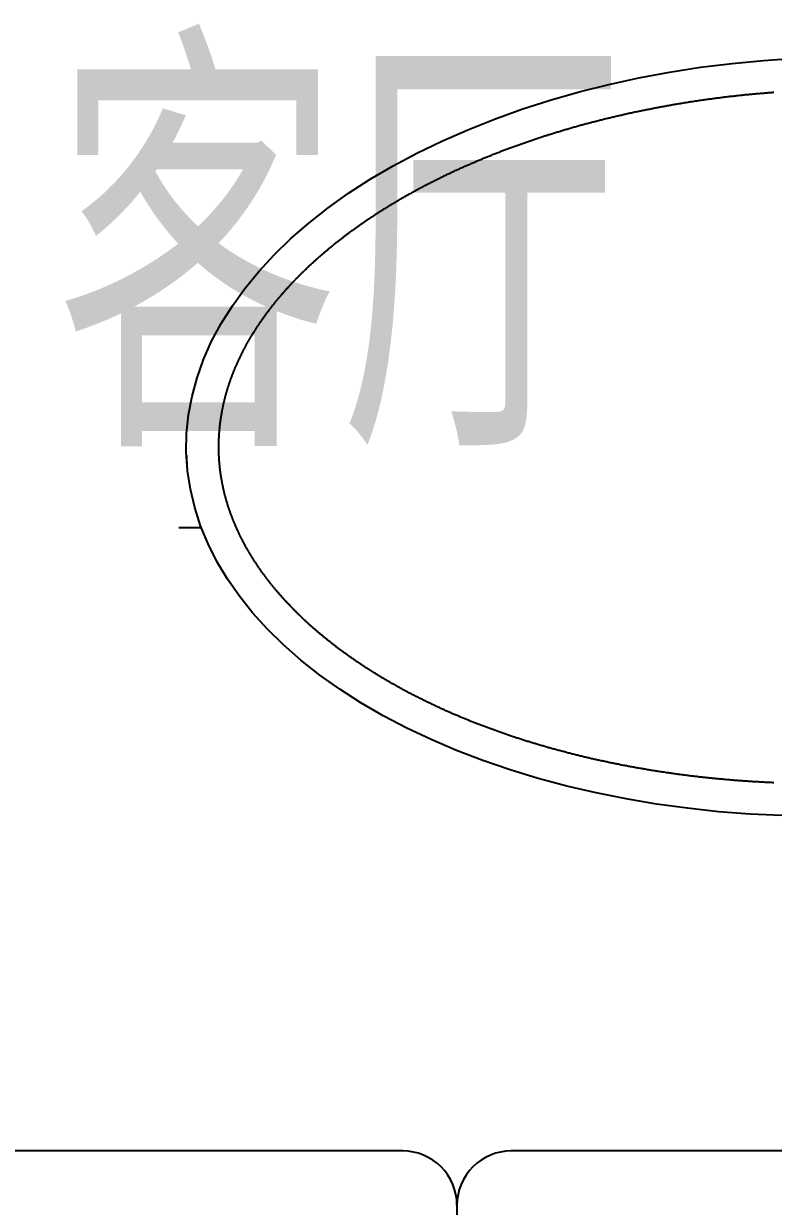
# Model space of a CAD drawing. Header units: millimetres. Extents: x -187744 to 2148, y -49419 to 6550.
# Drawn here: x -30386 to -29695, y -14138 to -13047 of the extents above; entities that cross this region are included whole.
import ezdxf
from ezdxf.enums import TextEntityAlignment as Align

# ---------------------------------------------------------------- set-up
doc = ezdxf.new("R2010")
doc.units = ezdxf.units.MM
doc.header["$LTSCALE"] = 1000
doc.header["$MEASUREMENT"] = 0
doc.set_wipeout_variables(frame=1)
doc.linetypes.add('B1户型$0$DASH', pattern=[0.35, 0.25, -0.1])
doc.linetypes.add('M-CENTER', pattern=[1.8, 1.2, -0.2, 0.2, -0.2])
for name, color, linetype in [('A-AXIS', 150, 'Continuous'), ('AXIS_TEXT', 50, 'Continuous'), ('B1户型$0$FF-FURN', 51, 'Continuous'), ('B1户型$0$FURNITURE', 9, 'B1户型$0$DASH'), ('DOTE', 138, 'M-CENTER'), ('PUB_TEXT', 7, 'Continuous')]:
    doc.layers.add(name, color=color, linetype=linetype)
doc.styles.add('_SIMPLEX', font='SIMPLEX', dxfattribs={"width": 0.8, "bigfont": 'hztxt'})
doc.styles.add('COMPLEX', font='COMPLEX')

# ---------------------------------------------------------------- blocks, each defined once
blk = doc.blocks.new('QBLOCK2019073115112111')
at = {"layer": 'DOTE'}
blk.add_line((-6542.9, -2424.9), (6625.8, -2424.9), dxfattribs=at)
at = {"layer": 'AXIS_TEXT', "style": 'COMPLEX', "width": 1.041667}
for p, p2 in [((-5892.1, 5527.8), (-5692.1, 5527.8)), ((-5892.1, 5527.8), (-5692.1, 5527.8)), ((-5192.1, 5527.8), (-4992.1, 5527.8)), ((-5192.1, 5527.8), (-4992.1, 5527.8)), ((-3492.1, 5527.8), (-3292.1, 5527.8)), ((-3492.1, 5527.8), (-3292.1, 5527.8)), ((-2592.1, 5527.8), (-2392.1, 5527.8)), ((-2592.1, 5527.8), (-2392.1, 5527.8)), ((-192.1, 5527.8), (7.9, 5527.8)), ((-192.1, 5527.8), (7.9, 5527.8)), ((2707.9, 5527.8), (2907.9, 5527.8)), ((2707.9, 5527.8), (2907.9, 5527.8)), ((4507.9, 5527.8), (4707.9, 5527.8)), ((4507.9, 5527.8), (4707.9, 5527.8)), ((5507.9, 5527.8), (5707.9, 5527.8)), ((5507.9, 5527.8), (5707.9, 5527.8)), ((-7660.5, 3713.1), (-7460.5, 3713.1)), ((-7660.5, 3713.1), (-7460.5, 3713.1)), ((7521.1, 3713.1), (7521.6, 3713.1)), ((7521.1, 3713.1), (7521.6, 3713.1)), ((-7660.5, 2463.1), (-7460.5, 2463.1)), ((-7660.5, 2463.1), (-7460.5, 2463.1)), ((7521.1, 2463.1), (7521.6, 2463.1)), ((7521.1, 2463.1), (7521.6, 2463.1)), ((-7660.5, 1413.1), (-7460.5, 1413.1)), ((-7660.5, 1413.1), (-7460.5, 1413.1)), ((7521.1, 1413.1), (7521.6, 1413.1)), ((7521.1, 1413.1), (7521.6, 1413.1)), ((-7660.5, 263.1), (-7460.5, 263.1)), ((-7660.5, 263.1), (-7460.5, 263.1)), ((7521.1, 263.1), (7521.6, 263.1)), ((7521.1, 263.1), (7521.6, 263.1)), ((-7660.5, -736.9), (-7460.5, -736.9)), ((-7660.5, -736.9), (-7460.5, -736.9)), ((7521.1, -736.9), (7521.6, -736.9)), ((7521.1, -736.9), (7521.6, -736.9)), ((-7660.5, -1436.9), (-7460.5, -1436.9)), ((-7660.5, -1436.9), (-7460.5, -1436.9)), ((7521.1, -1436.9), (7521.6, -1436.9)), ((7521.1, -1436.9), (7521.6, -1436.9)), ((-7660.5, -2536.9), (-7460.5, -2536.9)), ((-7660.5, -2536.9), (-7460.5, -2536.9)), ((7521.1, -2536.9), (7521.6, -2536.9)), ((7521.1, -2536.9), (7521.6, -2536.9)), ((-7660.5, -4136.9), (-7460.5, -4136.9)), ((-7660.5, -4136.9), (-7460.5, -4136.9)), ((7521.1, -4136.9), (7521.6, -4136.9)), ((7521.1, -4136.9), (7521.6, -4136.9)), ((-5892.1, -5349.9), (-5891.6, -5349.9)), ((-5892.1, -5349.9), (-5891.6, -5349.9)), ((-5192.1, -5349.9), (-5191.6, -5349.9)), ((-5192.1, -5349.9), (-5191.6, -5349.9)), ((-3492.1, -5351.1), (-3491.6, -5351.1)), ((-3492.1, -5351.1), (-3491.6, -5351.1)), ((-2592.1, -5349.9), (-2591.6, -5349.9)), ((-2592.1, -5349.9), (-2591.6, -5349.9)), ((-192.1, -5349.9), (-191.6, -5349.9)), ((-192.1, -5349.9), (-191.6, -5349.9)), ((2707.9, -5349.9), (2708.4, -5349.9)), ((2707.9, -5349.9), (2708.4, -5349.9)), ((4507.9, -5349.9), (4508.4, -5349.9)), ((4507.9, -5349.9), (4508.4, -5349.9)), ((5507.9, -5349.9), (5508.4, -5349.9)), ((5507.9, -5349.9), (5508.4, -5349.9))]:
    blk.add_attdef('A', text='', height=224, dxfattribs=at).set_placement(p, p2, align=Align.FIT)
blk = doc.blocks.new('B1户型$0$fdgfdsgf')
blk.add_wipeout([(90771.3, 14802.8), (90736.9, 14802.7), (90668.6, 14799.2), (90610.8, 14792.5), (90554.5, 14782.5), (90500.1, 14769.4), (90473.8, 14761.7), (90399.2, 14734.1), (90376, 14723.5), (90332.3, 14700.5), (90312, 14688), (90283.8, 14668.2), (90257.7, 14647.4), (90234.7, 14625.5), (90220.8, 14610.3), (90191.7, 14570.9), (90178.5, 14546.3), (90168.1, 14521.3), (90161.3, 14495.8), (90157, 14461.6), (90161.3, 14410.2), (90168.1, 14384.7), (90178.5, 14359.7), (90187.1, 14343.3), (90202.3, 14319.1), (90214.2, 14303.3), (90220.8, 14295.7), (90234.7, 14280.6), (90249.9, 14265.8), (90283.8, 14237.8), (90332.3, 14205.5), (90364.9, 14188), (90387.6, 14177.2), (90423.3, 14162), (90473.8, 14144.3), (90513.6, 14133.1), (90568.4, 14120.8), (90625.1, 14111.6), (90683.2, 14105.8), (90712.5, 14104), (90756.6, 14103), (90786, 14103.4), (90830, 14105.8), (90873.6, 14109.7), (90916.6, 14115.8), (90958.7, 14123.5), (90999.7, 14133.1), (91052.2, 14148.5), (91089.9, 14162), (91125.6, 14177.2), (91154.9, 14191.4), (91180.9, 14205.5), (91210.8, 14224.5), (91238.5, 14244.5), (91255.5, 14258.5), (91278.5, 14280.6), (91299, 14303.3), (91310.9, 14319.1), (91330.8, 14351.4), (91347.6, 14393.2), (91355.9, 14435.8), (91355.9, 14470.2), (91345.1, 14521.3), (91326.1, 14562.8), (91310.9, 14586.9), (91285.7, 14618), (91238.5, 14661.5), (91210.8, 14681.5), (91180.2, 14700.9), (91125.6, 14728.8), (91065.1, 14753.2), (91013.1, 14769.4), (90916.6, 14790.2), (90859.1, 14797.8), (90805.2, 14801.8), (90756.6, 14803)]).dxf.layer = 'B1户型$0$FF-FURN'
at = {"layer": 'B1户型$0$FF-FURN'}
for points in [[(90697.8, 14801.3, 0), (90668.6, 14799.2, 0), (90639.5, 14796.3, 0), (90610.8, 14792.5, 0), (90582.4, 14787.9, 0), (90554.5, 14782.5, 0), (90527, 14776.3, 0), (90500.1, 14769.4, 0), (90473.8, 14761.7, 0), (90448.1, 14753.2, 0), (90423.3, 14744, 0), (90399.2, 14734.1, 0), (90376, 14723.5, 0), (90353.7, 14712.3, 0), (90332.3, 14700.5, 0), (90312, 14688, 0), (90292.8, 14675, 0), (90274.7, 14661.5, 0), (90257.7, 14647.4, 0), (90242, 14632.9, 0), (90227.4, 14618, 0), (90214.2, 14602.6, 0), (90202.3, 14586.9, 0), (90191.7, 14570.9, 0), (90182.4, 14554.6, 0), (90174.6, 14538, 0), (90168.1, 14521.3, 0), (90163.1, 14504.3, 0), (90159.5, 14487.3, 0), (90157.3, 14470.2, 0), (90156.6, 14453, 0), (90157.3, 14435.8, 0), (90159.5, 14418.7, 0), (90163.1, 14401.6, 0), (90168.1, 14384.7, 0), (90174.6, 14367.9, 0), (90182.4, 14351.4, 0), (90191.7, 14335.1, 0), (90202.3, 14319.1, 0), (90214.2, 14303.3, 0), (90227.4, 14288, 0), (90242, 14273.1, 0), (90257.7, 14258.5, 0), (90274.7, 14244.5, 0), (90292.8, 14231, 0), (90312, 14217.9, 0), (90332.3, 14205.5, 0), (90353.7, 14193.7, 0), (90376, 14182.4, 0), (90399.2, 14171.9, 0), (90423.3, 14162, 0), (90448.1, 14152.8, 0), (90473.8, 14144.3, 0), (90500.1, 14136.6, 0), (90527, 14129.6, 0), (90554.5, 14123.5, 0), (90582.4, 14118.1, 0), (90610.8, 14113.5, 0), (90639.5, 14109.7, 0), (90668.6, 14106.8, 0), (90697.8, 14104.7, 0), (90727.2, 14103.4, 0)], [(90691.1, 14770.8, 0), (90690.1, 14770.8, 0), (90689.1, 14770.7, 0), (90688.1, 14770.6, 0), (90687.1, 14770.6, 0), (90686, 14770.5, 0), (90685, 14770.4, 0), (90684, 14770.3, 0), (90683, 14770.3, 0), (90682, 14770.2, 0), (90681, 14770.1, 0), (90680, 14770, 0), (90679, 14770, 0), (90677.9, 14769.9, 0), (90676.9, 14769.8, 0), (90675.9, 14769.7, 0), (90674.9, 14769.6, 0), (90673.9, 14769.5, 0), (90672.9, 14769.5, 0), (90671.9, 14769.4, 0), (90670.9, 14769.3, 0), (90669.9, 14769.2, 0), (90668.8, 14769.1, 0), (90667.8, 14769, 0), (90666.8, 14768.9, 0), (90665.8, 14768.8, 0), (90664.8, 14768.7, 0), (90663.8, 14768.7, 0), (90662.8, 14768.6, 0), (90661.8, 14768.5, 0), (90660.8, 14768.4, 0), (90659.8, 14768.3, 0), (90658.8, 14768.2, 0), (90657.8, 14768.1, 0), (90656.8, 14768, 0), (90655.8, 14767.9, 0), (90654.7, 14767.8, 0), (90653.7, 14767.7, 0), (90652.7, 14767.5, 0), (90651.7, 14767.4, 0), (90650.7, 14767.3, 0), (90649.7, 14767.2, 0), (90648.7, 14767.1, 0), (90647.7, 14767, 0), (90646.7, 14766.9, 0), (90645.7, 14766.8, 0), (90644.7, 14766.7, 0), (90643.7, 14766.5, 0), (90642.7, 14766.4, 0), (90641.7, 14766.3, 0), (90640.7, 14766.2, 0), (90639.7, 14766.1, 0), (90638.7, 14766, 0), (90637.7, 14765.8, 0), (90636.7, 14765.7, 0), (90635.7, 14765.6, 0), (90634.7, 14765.5, 0), (90633.7, 14765.3, 0), (90632.7, 14765.2, 0), (90631.7, 14765.1, 0), (90630.7, 14765, 0), (90629.7, 14764.8, 0), (90628.7, 14764.7, 0), (90627.8, 14764.6, 0), (90626.8, 14764.4, 0), (90625.8, 14764.3, 0), (90624.8, 14764.2, 0), (90623.8, 14764, 0), (90622.8, 14763.9, 0), (90621.8, 14763.8, 0), (90620.8, 14763.6, 0), (90619.8, 14763.5, 0), (90618.8, 14763.3, 0), (90617.8, 14763.2, 0), (90616.8, 14763.1, 0), (90615.8, 14762.9, 0), (90614.9, 14762.8, 0), (90613.9, 14762.6, 0), (90612.9, 14762.5, 0), (90611.9, 14762.3, 0), (90610.9, 14762.2, 0), (90609.9, 14762, 0), (90608.9, 14761.9, 0), (90607.9, 14761.7, 0), (90607, 14761.6, 0), (90606, 14761.4, 0), (90605, 14761.3, 0), (90604, 14761.1, 0), (90603, 14761, 0), (90602, 14760.8, 0), (90601.1, 14760.7, 0), (90600.1, 14760.5, 0), (90599.1, 14760.3, 0), (90598.1, 14760.2, 0), (90597.1, 14760, 0), (90596.2, 14759.8, 0), (90595.2, 14759.7, 0), (90594.2, 14759.5, 0), (90593.2, 14759.3, 0), (90592.2, 14759.2, 0), (90591.3, 14759, 0), (90590.3, 14758.8, 0), (90589.3, 14758.7, 0), (90588.3, 14758.5, 0), (90587.4, 14758.3, 0), (90586.4, 14758.2, 0), (90585.4, 14758, 0), (90584.4, 14757.8, 0), (90583.5, 14757.6, 0), (90582.5, 14757.5, 0), (90581.5, 14757.3, 0), (90580.6, 14757.1, 0), (90579.6, 14756.9, 0), (90578.6, 14756.7, 0), (90577.6, 14756.6, 0), (90576.7, 14756.4, 0), (90575.7, 14756.2, 0), (90574.7, 14756, 0), (90573.8, 14755.8, 0), (90572.8, 14755.6, 0), (90571.8, 14755.4, 0), (90570.9, 14755.2, 0), (90569.9, 14755.1, 0), (90568.9, 14754.9, 0), (90568, 14754.7, 0), (90567, 14754.5, 0), (90566.1, 14754.3, 0), (90565.1, 14754.1, 0), (90564.1, 14753.9, 0), (90563.2, 14753.7, 0), (90562.2, 14753.5, 0), (90561.3, 14753.3, 0), (90560.3, 14753.1, 0), (90559.3, 14752.9, 0), (90558.4, 14752.7, 0), (90557.4, 14752.5, 0), (90556.5, 14752.3, 0), (90555.5, 14752.1, 0), (90554.6, 14751.9, 0), (90553.6, 14751.7, 0), (90552.7, 14751.5, 0), (90551.7, 14751.3, 0), (90550.8, 14751.1, 0), (90549.8, 14750.8, 0), (90548.8, 14750.6, 0), (90547.9, 14750.4, 0), (90547, 14750.2, 0), (90546, 14750, 0), (90545.1, 14749.8, 0), (90544.1, 14749.6, 0), (90543.2, 14749.3, 0), (90542.2, 14749.1, 0), (90541.3, 14748.9, 0), (90540.3, 14748.7, 0), (90539.4, 14748.5, 0), (90538.4, 14748.2, 0), (90537.5, 14748, 0), (90536.6, 14747.8, 0), (90535.6, 14747.6, 0), (90534.7, 14747.3, 0), (90533.7, 14747.1, 0), (90532.8, 14746.9, 0), (90531.9, 14746.7, 0), (90530.9, 14746.4, 0), (90530, 14746.2, 0), (90529.1, 14746, 0), (90528.1, 14745.7, 0), (90527.2, 14745.5, 0), (90526.3, 14745.3, 0), (90525.3, 14745, 0), (90524.4, 14744.8, 0), (90523.5, 14744.6, 0), (90522.5, 14744.3, 0), (90521.6, 14744.1, 0), (90520.7, 14743.8, 0), (90519.7, 14743.6, 0), (90518.8, 14743.4, 0), (90517.9, 14743.1, 0), (90517, 14742.9, 0), (90516, 14742.6, 0), (90515.1, 14742.4, 0), (90514.2, 14742.1, 0), (90513.3, 14741.9, 0), (90512.3, 14741.6, 0), (90511.4, 14741.4, 0), (90510.5, 14741.1, 0), (90509.6, 14740.9, 0), (90508.7, 14740.6, 0), (90507.7, 14740.4, 0), (90506.8, 14740.1, 0), (90505.9, 14739.9, 0), (90505, 14739.6, 0), (90504.1, 14739.4, 0), (90503.2, 14739.1, 0), (90502.3, 14738.9, 0), (90501.3, 14738.6, 0), (90500.4, 14738.3, 0), (90499.5, 14738.1, 0), (90498.6, 14737.8, 0), (90497.7, 14737.5, 0), (90496.8, 14737.3, 0), (90495.9, 14737, 0), (90495, 14736.7, 0), (90494.1, 14736.5, 0), (90493.2, 14736.2, 0), (90492.3, 14735.9, 0), (90491.4, 14735.7, 0), (90490.5, 14735.4, 0), (90489.6, 14735.1, 0), (90488.7, 14734.9, 0), (90487.8, 14734.6, 0), (90486.9, 14734.3, 0), (90486, 14734, 0), (90485.1, 14733.8, 0), (90484.2, 14733.5, 0), (90483.3, 14733.2, 0), (90482.4, 14732.9, 0), (90481.5, 14732.7, 0), (90480.6, 14732.4, 0), (90479.7, 14732.1, 0), (90478.8, 14731.8, 0), (90477.9, 14731.5, 0), (90477, 14731.2, 0), (90476.2, 14731, 0), (90475.3, 14730.7, 0), (90474.4, 14730.4, 0), (90473.5, 14730.1, 0), (90472.6, 14729.8, 0), (90471.7, 14729.5, 0), (90470.9, 14729.2, 0), (90470, 14728.9, 0), (90469.1, 14728.6, 0), (90468.2, 14728.4, 0), (90467.3, 14728.1, 0), (90466.5, 14727.8, 0), (90465.6, 14727.5, 0), (90464.7, 14727.2, 0), (90463.8, 14726.9, 0), (90463, 14726.6, 0), (90462.1, 14726.3, 0), (90461.2, 14726, 0), (90460.3, 14725.7, 0), (90459.5, 14725.4, 0), (90458.6, 14725.1, 0), (90457.7, 14724.8, 0), (90456.9, 14724.5, 0), (90456, 14724.2, 0), (90455.1, 14723.9, 0), (90454.3, 14723.6, 0), (90453.4, 14723.2, 0), (90452.6, 14722.9, 0), (90451.7, 14722.6, 0), (90450.8, 14722.3, 0), (90450, 14722, 0), (90449.1, 14721.7, 0), (90448.3, 14721.4, 0), (90447.4, 14721.1, 0), (90446.6, 14720.8, 0), (90445.7, 14720.4, 0), (90444.8, 14720.1, 0), (90444, 14719.8, 0), (90443.1, 14719.5, 0), (90442.3, 14719.2, 0), (90441.4, 14718.9, 0), (90440.6, 14718.5, 0), (90439.8, 14718.2, 0), (90438.9, 14717.9, 0), (90438.1, 14717.6, 0), (90437.2, 14717.2, 0), (90436.4, 14716.9, 0), (90435.5, 14716.6, 0), (90434.7, 14716.3, 0), (90433.9, 14715.9, 0), (90433, 14715.6, 0), (90432.2, 14715.3, 0), (90431.3, 14715, 0), (90430.5, 14714.6, 0), (90429.7, 14714.3, 0), (90428.8, 14714, 0), (90428, 14713.6, 0), (90427.2, 14713.3, 0), (90426.4, 14713, 0), (90425.5, 14712.6, 0), (90424.7, 14712.3, 0), (90423.9, 14712, 0), (90423, 14711.6, 0), (90422.2, 14711.3, 0), (90421.4, 14710.9, 0), (90420.6, 14710.6, 0), (90419.8, 14710.3, 0), (90418.9, 14709.9, 0), (90418.1, 14709.6, 0), (90417.3, 14709.2, 0), (90416.5, 14708.9, 0), (90415.7, 14708.5, 0), (90414.9, 14708.2, 0), (90414, 14707.9, 0), (90413.2, 14707.5, 0), (90412.4, 14707.2, 0), (90411.6, 14706.8, 0), (90410.8, 14706.5, 0), (90410, 14706.1, 0), (90409.2, 14705.8, 0), (90408.4, 14705.4, 0), (90407.6, 14705.1, 0), (90406.8, 14704.7, 0), (90406, 14704.3, 0), (90405.2, 14704, 0), (90404.4, 14703.6, 0), (90403.6, 14703.3, 0), (90402.8, 14702.9, 0), (90402, 14702.6, 0), (90401.2, 14702.2, 0), (90400.4, 14701.8, 0), (90399.6, 14701.5, 0), (90398.8, 14701.1, 0), (90398, 14700.8, 0), (90397.2, 14700.4, 0), (90396.4, 14700, 0), (90395.7, 14699.7, 0), (90394.9, 14699.3, 0), (90394.1, 14698.9, 0), (90393.3, 14698.6, 0), (90392.5, 14698.2, 0), (90391.7, 14697.8, 0), (90391, 14697.5, 0), (90390.2, 14697.1, 0), (90389.4, 14696.7, 0), (90388.6, 14696.4, 0), (90387.9, 14696, 0), (90387.1, 14695.6, 0), (90386.3, 14695.2, 0), (90385.5, 14694.9, 0), (90384.8, 14694.5, 0), (90384, 14694.1, 0), (90383.2, 14693.7, 0), (90382.5, 14693.4, 0), (90381.7, 14693, 0), (90380.9, 14692.6, 0), (90380.2, 14692.2, 0), (90379.4, 14691.8, 0), (90378.7, 14691.5, 0), (90377.9, 14691.1, 0), (90377.1, 14690.7, 0), (90376.4, 14690.3, 0), (90375.6, 14689.9, 0), (90374.9, 14689.5, 0), (90374.1, 14689.2, 0), (90373.4, 14688.8, 0), (90372.6, 14688.4, 0), (90371.9, 14688, 0), (90371.1, 14687.6, 0), (90370.4, 14687.2, 0), (90369.6, 14686.8, 0), (90368.9, 14686.4, 0), (90368.2, 14686.1, 0), (90367.4, 14685.7, 0), (90366.7, 14685.3, 0), (90365.9, 14684.9, 0), (90365.2, 14684.5, 0), (90364.5, 14684.1, 0), (90363.7, 14683.7, 0), (90363, 14683.3, 0), (90362.3, 14682.9, 0), (90361.5, 14682.5, 0), (90360.8, 14682.1, 0), (90360.1, 14681.7, 0), (90359.3, 14681.3, 0), (90358.6, 14680.9, 0), (90357.9, 14680.5, 0), (90357.2, 14680.1, 0), (90356.4, 14679.7, 0), (90355.7, 14679.3, 0), (90355, 14678.9, 0), (90354.3, 14678.5, 0), (90353.6, 14678.1, 0), (90352.9, 14677.7, 0), (90352.1, 14677.3, 0), (90351.4, 14676.9, 0), (90350.7, 14676.5, 0), (90350, 14676.1, 0), (90349.3, 14675.6, 0), (90348.6, 14675.2, 0), (90347.9, 14674.8, 0), (90347.2, 14674.4, 0), (90346.5, 14674, 0), (90345.8, 14673.6, 0), (90345.1, 14673.2, 0), (90344.4, 14672.8, 0), (90343.7, 14672.3, 0), (90343, 14671.9, 0), (90342.3, 14671.5, 0), (90341.6, 14671.1, 0), (90340.9, 14670.7, 0), (90340.2, 14670.3, 0), (90339.5, 14669.8, 0), (90338.8, 14669.4, 0), (90338.1, 14669, 0), (90337.5, 14668.6, 0), (90336.8, 14668.2, 0), (90336.1, 14667.7, 0), (90335.4, 14667.3, 0), (90334.7, 14666.9, 0), (90334.1, 14666.5, 0), (90333.4, 14666.1, 0), (90332.7, 14665.6, 0), (90332, 14665.2, 0), (90331.4, 14664.8, 0), (90330.7, 14664.4, 0), (90330, 14663.9, 0), (90329.3, 14663.5, 0), (90328.7, 14663.1, 0), (90328, 14662.6, 0), (90327.3, 14662.2, 0), (90326.7, 14661.8, 0), (90326, 14661.4, 0), (90325.4, 14660.9, 0), (90324.7, 14660.5, 0), (90324, 14660.1, 0), (90323.4, 14659.6, 0), (90322.7, 14659.2, 0), (90322.1, 14658.8, 0), (90321.4, 14658.3, 0), (90320.8, 14657.9, 0), (90320.1, 14657.5, 0), (90319.5, 14657, 0), (90318.8, 14656.6, 0), (90318.2, 14656.1, 0), (90317.5, 14655.7, 0), (90316.9, 14655.3, 0), (90316.3, 14654.8, 0), (90315.6, 14654.4, 0), (90315, 14653.9, 0), (90314.3, 14653.5, 0), (90313.7, 14653.1, 0), (90313.1, 14652.6, 0), (90312.4, 14652.2, 0), (90311.8, 14651.7, 0), (90311.2, 14651.3, 0), (90310.6, 14650.8, 0), (90309.9, 14650.4, 0), (90309.3, 14650, 0), (90308.7, 14649.5, 0), (90308.1, 14649.1, 0), (90307.4, 14648.6, 0), (90306.8, 14648.2, 0), (90306.2, 14647.7, 0), (90305.6, 14647.3, 0), (90305, 14646.8, 0), (90304.4, 14646.4, 0), (90303.7, 14645.9, 0), (90303.1, 14645.5, 0), (90302.5, 14645, 0), (90301.9, 14644.6, 0), (90301.3, 14644.1, 0), (90300.7, 14643.7, 0), (90300.1, 14643.2, 0), (90299.5, 14642.8, 0), (90298.9, 14642.3, 0), (90298.3, 14641.8, 0), (90297.7, 14641.4, 0), (90297.1, 14640.9, 0), (90296.5, 14640.5, 0), (90295.9, 14640, 0), (90295.3, 14639.6, 0), (90294.7, 14639.1, 0), (90294.2, 14638.6, 0), (90293.6, 14638.2, 0), (90293, 14637.7, 0), (90292.4, 14637.3, 0), (90291.8, 14636.8, 0), (90291.2, 14636.3, 0), (90290.7, 14635.9, 0), (90290.1, 14635.4, 0), (90289.5, 14635, 0), (90288.9, 14634.5, 0), (90288.4, 14634, 0), (90287.8, 14633.6, 0), (90287.2, 14633.1, 0), (90286.6, 14632.6, 0), (90286.1, 14632.2, 0), (90285.5, 14631.7, 0), (90285, 14631.2, 0), (90284.4, 14630.8, 0), (90283.8, 14630.3, 0), (90283.3, 14629.8, 0), (90282.7, 14629.4, 0), (90282.2, 14628.9, 0), (90281.6, 14628.4, 0), (90281.1, 14628, 0), (90280.5, 14627.5, 0), (90279.9, 14627, 0), (90279.4, 14626.5, 0), (90278.9, 14626.1, 0), (90278.3, 14625.6, 0), (90277.8, 14625.1, 0), (90277.2, 14624.6, 0), (90276.7, 14624.2, 0), (90276.1, 14623.7, 0), (90275.6, 14623.2, 0), (90275.1, 14622.8, 0), (90274.5, 14622.3, 0), (90274, 14621.8, 0), (90273.5, 14621.3, 0), (90272.9, 14620.8, 0), (90272.4, 14620.4, 0), (90271.9, 14619.9, 0), (90271.4, 14619.4, 0), (90270.8, 14618.9, 0), (90270.3, 14618.5, 0), (90269.8, 14618, 0), (90269.3, 14617.5, 0), (90268.8, 14617, 0), (90268.2, 14616.5, 0), (90267.7, 14616.1, 0), (90267.2, 14615.6, 0), (90266.7, 14615.1, 0), (90266.2, 14614.6, 0), (90265.7, 14614.1, 0), (90265.2, 14613.6, 0), (90264.7, 14613.2, 0), (90264.2, 14612.7, 0), (90263.7, 14612.2, 0), (90263.2, 14611.7, 0), (90262.7, 14611.2, 0), (90262.2, 14610.7, 0), (90261.7, 14610.3, 0), (90261.2, 14609.8, 0), (90260.7, 14609.3, 0), (90260.2, 14608.8, 0), (90259.7, 14608.3, 0), (90259.2, 14607.8, 0), (90258.7, 14607.3, 0), (90258.3, 14606.8, 0), (90257.8, 14606.4, 0), (90257.3, 14605.9, 0), (90256.8, 14605.4, 0), (90256.3, 14604.9, 0), (90255.9, 14604.4, 0), (90255.4, 14603.9, 0), (90254.9, 14603.4, 0), (90254.4, 14602.9, 0), (90254, 14602.4, 0), (90253.5, 14601.9, 0), (90253, 14601.5, 0), (90252.6, 14601, 0), (90252.1, 14600.5, 0), (90251.7, 14600, 0), (90251.2, 14599.5, 0), (90250.7, 14599, 0), (90250.3, 14598.5, 0), (90249.8, 14598, 0), (90249.4, 14597.5, 0), (90248.9, 14597, 0), (90248.5, 14596.5, 0), (90248, 14596, 0), (90247.6, 14595.5, 0), (90247.1, 14595, 0), (90246.7, 14594.5, 0), (90246.2, 14594, 0), (90245.8, 14593.5, 0), (90245.4, 14593, 0), (90244.9, 14592.5, 0), (90244.5, 14592, 0), (90244.1, 14591.5, 0), (90243.6, 14591, 0), (90243.2, 14590.5, 0), (90242.8, 14590, 0), (90242.3, 14589.5, 0), (90241.9, 14589, 0), (90241.5, 14588.5, 0), (90241.1, 14588, 0), (90240.6, 14587.5, 0), (90240.2, 14587, 0), (90239.8, 14586.5, 0), (90239.4, 14586, 0), (90239, 14585.5, 0), (90238.6, 14585, 0), (90238.1, 14584.5, 0), (90237.7, 14584, 0), (90237.3, 14583.5, 0), (90236.9, 14583, 0), (90236.5, 14582.5, 0), (90236.1, 14582, 0), (90235.7, 14581.5, 0), (90235.3, 14581, 0), (90234.9, 14580.5, 0), (90234.5, 14580, 0), (90234.1, 14579.5, 0), (90233.7, 14579, 0), (90233.3, 14578.5, 0), (90232.9, 14578, 0), (90232.6, 14577.5, 0), (90232.2, 14577, 0), (90231.8, 14576.5, 0), (90231.4, 14575.9, 0), (90231, 14575.4, 0), (90230.6, 14574.9, 0), (90230.3, 14574.4, 0), (90229.9, 14573.9, 0), (90229.5, 14573.4, 0), (90229.1, 14572.9, 0), (90228.8, 14572.4, 0), (90228.4, 14571.9, 0), (90228, 14571.4, 0), (90227.7, 14570.9, 0), (90227.3, 14570.4, 0), (90226.9, 14569.8, 0), (90226.6, 14569.3, 0), (90226.2, 14568.8, 0), (90225.9, 14568.3, 0), (90225.5, 14567.8, 0), (90225.1, 14567.3, 0), (90224.8, 14566.8, 0), (90224.4, 14566.3, 0), (90224.1, 14565.8, 0), (90223.7, 14565.3, 0), (90223.4, 14564.7, 0), (90223, 14564.2, 0), (90222.7, 14563.7, 0), (90222.4, 14563.2, 0), (90222, 14562.7, 0), (90221.7, 14562.2, 0), (90221.3, 14561.7, 0), (90221, 14561.2, 0), (90220.7, 14560.6, 0), (90220.3, 14560.1, 0), (90220, 14559.6, 0), (90219.7, 14559.1, 0), (90219.3, 14558.6, 0), (90219, 14558.1, 0), (90218.7, 14557.6, 0), (90218.4, 14557, 0), (90218.1, 14556.5, 0), (90217.7, 14556, 0), (90217.4, 14555.5, 0), (90217.1, 14555, 0), (90216.8, 14554.5, 0), (90216.5, 14554, 0), (90216.2, 14553.4, 0), (90215.9, 14552.9, 0), (90215.5, 14552.4, 0), (90215.2, 14551.9, 0), (90214.9, 14551.4, 0), (90214.6, 14550.9, 0), (90214.3, 14550.3, 0), (90214, 14549.8, 0), (90213.7, 14549.3, 0), (90213.4, 14548.8, 0), (90213.1, 14548.3, 0), (90212.9, 14547.8, 0), (90212.6, 14547.2, 0), (90212.3, 14546.7, 0), (90212, 14546.2, 0), (90211.7, 14545.7, 0), (90211.4, 14545.2, 0), (90211.1, 14544.7, 0), (90210.8, 14544.1, 0), (90210.6, 14543.6, 0), (90210.3, 14543.1, 0), (90210, 14542.6, 0), (90209.7, 14542.1, 0), (90209.5, 14541.6, 0), (90209.2, 14541, 0), (90208.9, 14540.5, 0), (90208.7, 14540, 0), (90208.4, 14539.5, 0), (90208.1, 14539, 0), (90207.9, 14538.4, 0), (90207.6, 14537.9, 0), (90207.3, 14537.4, 0), (90207.1, 14536.9, 0), (90206.8, 14536.4, 0), (90206.6, 14535.8, 0), (90206.3, 14535.3, 0), (90206.1, 14534.8, 0), (90205.8, 14534.3, 0), (90205.6, 14533.8, 0), (90205.3, 14533.2, 0), (90205.1, 14532.7, 0), (90204.8, 14532.2, 0), (90204.6, 14531.7, 0), (90204.4, 14531.2, 0), (90204.1, 14530.6, 0), (90203.9, 14530.1, 0), (90203.6, 14529.6, 0), (90203.4, 14529.1, 0), (90203.2, 14528.6, 0), (90202.9, 14528, 0), (90202.7, 14527.5, 0), (90202.5, 14527, 0), (90202.3, 14526.5, 0), (90202, 14526, 0), (90201.8, 14525.4, 0), (90201.6, 14524.9, 0), (90201.4, 14524.4, 0), (90201.2, 14523.9, 0), (90200.9, 14523.4, 0), (90200.7, 14522.8, 0), (90200.5, 14522.3, 0), (90200.3, 14521.8, 0), (90200.1, 14521.3, 0), (90199.9, 14520.7, 0), (90199.7, 14520.2, 0), (90199.5, 14519.7, 0), (90199.3, 14519.2, 0), (90199.1, 14518.7, 0), (90198.9, 14518.1, 0), (90198.7, 14517.6, 0), (90198.5, 14517.1, 0), (90198.3, 14516.6, 0), (90198.1, 14516, 0), (90197.9, 14515.5, 0), (90197.7, 14515, 0), (90197.5, 14514.5, 0), (90197.3, 14514, 0), (90197.2, 14513.4, 0), (90197, 14512.9, 0), (90196.8, 14512.4, 0), (90196.6, 14511.9, 0), (90196.4, 14511.3, 0), (90196.3, 14510.8, 0), (90196.1, 14510.3, 0), (90195.9, 14509.8, 0), (90195.7, 14509.3, 0), (90195.6, 14508.7, 0), (90195.4, 14508.2, 0), (90195.2, 14507.7, 0), (90195.1, 14507.2, 0), (90194.9, 14506.6, 0), (90194.7, 14506.1, 0), (90194.6, 14505.6, 0), (90194.4, 14505.1, 0), (90194.3, 14504.6, 0), (90194.1, 14504, 0), (90194, 14503.5, 0), (90193.8, 14503, 0), (90193.7, 14502.5, 0), (90193.5, 14501.9, 0), (90193.4, 14501.4, 0), (90193.2, 14500.9, 0), (90193.1, 14500.4, 0), (90192.9, 14499.8, 0), (90192.8, 14499.3, 0), (90192.6, 14498.8, 0), (90192.5, 14498.3, 0), (90192.4, 14497.8, 0), (90192.2, 14497.2, 0), (90192.1, 14496.7, 0), (90192, 14496.2, 0), (90191.8, 14495.7, 0), (90191.7, 14495.1, 0), (90191.6, 14494.6, 0), (90191.5, 14494.1, 0), (90191.3, 14493.6, 0), (90191.2, 14493, 0), (90191.1, 14492.5, 0), (90191, 14492, 0), (90190.9, 14491.5, 0), (90190.7, 14490.9, 0), (90190.6, 14490.4, 0), (90190.5, 14489.9, 0), (90190.4, 14489.4, 0), (90190.3, 14488.9, 0), (90190.2, 14488.3, 0), (90190.1, 14487.8, 0), (90190, 14487.3, 0), (90189.9, 14486.8, 0), (90189.8, 14486.2, 0), (90189.7, 14485.7, 0), (90189.6, 14485.2, 0), (90189.5, 14484.7, 0), (90189.4, 14484.1, 0), (90189.3, 14483.6, 0), (90189.2, 14483.1, 0), (90189.1, 14482.6, 0), (90189, 14482.1, 0), (90188.9, 14481.5, 0), (90188.9, 14481, 0), (90188.8, 14480.5, 0), (90188.7, 14480, 0), (90188.6, 14479.4, 0), (90188.5, 14478.9, 0), (90188.4, 14478.4, 0), (90188.4, 14477.9, 0), (90188.3, 14477.3, 0), (90188.2, 14476.8, 0), (90188.2, 14476.3, 0), (90188.1, 14475.8, 0), (90188, 14475.2, 0), (90188, 14474.7, 0), (90187.9, 14474.2, 0), (90187.8, 14473.7, 0), (90187.8, 14473.1, 0), (90187.7, 14472.6, 0), (90187.6, 14472.1, 0), (90187.6, 14471.6, 0), (90187.5, 14471.1, 0), (90187.5, 14470.5, 0), (90187.4, 14470, 0), (90187.4, 14469.5, 0), (90187.3, 14469, 0), (90187.3, 14468.4, 0), (90187.2, 14467.9, 0), (90187.2, 14467.4, 0), (90187.1, 14466.9, 0), (90187.1, 14466.3, 0), (90187.1, 14465.8, 0), (90187, 14465.3, 0), (90187, 14464.8, 0), (90187, 14464.2, 0), (90186.9, 14463.7, 0), (90186.9, 14463.2, 0), (90186.9, 14462.7, 0), (90186.8, 14462.2, 0), (90186.8, 14461.6, 0), (90186.8, 14461.1, 0), (90186.8, 14460.6, 0), (90186.7, 14460.1, 0), (90186.7, 14459.5, 0), (90186.7, 14459, 0), (90186.7, 14458.5, 0), (90186.7, 14458, 0), (90186.7, 14457.4, 0), (90186.6, 14456.9, 0), (90186.6, 14456.4, 0), (90186.6, 14455.9, 0), (90186.6, 14455.3, 0), (90186.6, 14454.8, 0), (90186.6, 14454.3, 0), (90186.6, 14453.8, 0), (90186.6, 14453.3, 0), (90186.6, 14452.7, 0), (90186.6, 14452.2, 0), (90186.6, 14451.7, 0), (90186.6, 14451.2, 0), (90186.6, 14450.6, 0), (90186.6, 14450.1, 0), (90186.6, 14449.6, 0), (90186.6, 14449.1, 0), (90186.7, 14448.5, 0), (90186.7, 14448, 0), (90186.7, 14447.5, 0), (90186.7, 14447, 0), (90186.7, 14446.4, 0), (90186.7, 14445.9, 0), (90186.8, 14445.4, 0), (90186.8, 14444.9, 0), (90186.8, 14444.4, 0), (90186.8, 14443.8, 0), (90186.9, 14443.3, 0), (90186.9, 14442.8, 0), (90186.9, 14442.3, 0), (90187, 14441.7, 0), (90187, 14441.2, 0), (90187, 14440.7, 0), (90187.1, 14440.2, 0), (90187.1, 14439.6, 0), (90187.1, 14439.1, 0), (90187.2, 14438.6, 0), (90187.2, 14438.1, 0), (90187.3, 14437.5, 0), (90187.3, 14437, 0), (90187.4, 14436.5, 0), (90187.4, 14436, 0), (90187.5, 14435.5, 0), (90187.5, 14434.9, 0), (90187.6, 14434.4, 0), (90187.6, 14433.9, 0), (90187.7, 14433.4, 0), (90187.8, 14432.8, 0), (90187.8, 14432.3, 0), (90187.9, 14431.8, 0), (90188, 14431.3, 0), (90188, 14430.7, 0), (90188.1, 14430.2, 0), (90188.2, 14429.7, 0), (90188.2, 14429.2, 0), (90188.3, 14428.6, 0), (90188.4, 14428.1, 0), (90188.4, 14427.6, 0), (90188.5, 14427.1, 0), (90188.6, 14426.6, 0), (90188.7, 14426, 0), (90188.8, 14425.5, 0), (90188.9, 14425, 0), (90188.9, 14424.5, 0), (90189, 14423.9, 0), (90189.1, 14423.4, 0), (90189.2, 14422.9, 0), (90189.3, 14422.4, 0), (90189.4, 14421.8, 0), (90189.5, 14421.3, 0), (90189.6, 14420.8, 0), (90189.7, 14420.3, 0), (90189.8, 14419.7, 0), (90189.9, 14419.2, 0), (90190, 14418.7, 0), (90190.1, 14418.2, 0), (90190.2, 14417.7, 0), (90190.3, 14417.1, 0), (90190.4, 14416.6, 0), (90190.5, 14416.1, 0), (90190.6, 14415.6, 0), (90190.7, 14415, 0), (90190.9, 14414.5, 0), (90191, 14414, 0), (90191.1, 14413.5, 0), (90191.2, 14412.9, 0), (90191.3, 14412.4, 0), (90191.5, 14411.9, 0), (90191.6, 14411.4, 0), (90191.7, 14410.8, 0), (90191.8, 14410.3, 0), (90192, 14409.8, 0), (90192.1, 14409.3, 0), (90192.2, 14408.8, 0), (90192.4, 14408.2, 0), (90192.5, 14407.7, 0), (90192.6, 14407.2, 0), (90192.8, 14406.7, 0), (90192.9, 14406.1, 0), (90193.1, 14405.6, 0), (90193.2, 14405.1, 0), (90193.4, 14404.6, 0), (90193.5, 14404, 0), (90193.7, 14403.5, 0), (90193.8, 14403, 0), (90194, 14402.5, 0), (90194.1, 14402, 0), (90194.3, 14401.4, 0), (90194.4, 14400.9, 0), (90194.6, 14400.4, 0), (90194.7, 14399.9, 0), (90194.9, 14399.3, 0), (90195.1, 14398.8, 0), (90195.2, 14398.3, 0), (90195.4, 14397.8, 0), (90195.6, 14397.3, 0), (90195.7, 14396.7, 0), (90195.9, 14396.2, 0), (90196.1, 14395.7, 0), (90196.3, 14395.2, 0), (90196.4, 14394.6, 0), (90196.6, 14394.1, 0), (90196.8, 14393.6, 0), (90197, 14393.1, 0), (90197.2, 14392.5, 0), (90197.3, 14392, 0), (90197.5, 14391.5, 0), (90197.7, 14391, 0), (90197.9, 14390.5, 0), (90198.1, 14389.9, 0), (90198.3, 14389.4, 0), (90198.5, 14388.9, 0), (90198.7, 14388.4, 0), (90198.9, 14387.8, 0), (90199.1, 14387.3, 0), (90199.3, 14386.8, 0), (90199.5, 14386.3, 0), (90199.7, 14385.8, 0), (90199.9, 14385.2, 0), (90200.1, 14384.7, 0), (90200.3, 14384.2, 0), (90200.5, 14383.7, 0), (90200.7, 14383.2, 0), (90200.9, 14382.6, 0), (90201.2, 14382.1, 0), (90201.4, 14381.6, 0), (90201.6, 14381.1, 0), (90201.8, 14380.5, 0), (90202, 14380, 0), (90202.3, 14379.5, 0), (90202.5, 14379, 0), (90202.7, 14378.5, 0), (90202.9, 14377.9, 0), (90203.2, 14377.4, 0), (90203.4, 14376.9, 0), (90203.6, 14376.4, 0), (90203.9, 14375.9, 0), (90204.1, 14375.3, 0), (90204.4, 14374.8, 0), (90204.6, 14374.3, 0), (90204.8, 14373.8, 0), (90205.1, 14373.3, 0), (90205.3, 14372.7, 0), (90205.6, 14372.2, 0), (90205.8, 14371.7, 0), (90206.1, 14371.2, 0), (90206.3, 14370.7, 0), (90206.6, 14370.1, 0), (90206.8, 14369.6, 0), (90207.1, 14369.1, 0), (90207.3, 14368.6, 0), (90207.6, 14368.1, 0), (90207.9, 14367.5, 0), (90208.1, 14367, 0), (90208.4, 14366.5, 0), (90208.7, 14366, 0), (90208.9, 14365.5, 0), (90209.2, 14364.9, 0), (90209.5, 14364.4, 0), (90209.7, 14363.9, 0), (90210, 14363.4, 0), (90210.3, 14362.9, 0), (90210.6, 14362.4, 0), (90210.8, 14361.8, 0), (90211.1, 14361.3, 0), (90211.4, 14360.8, 0), (90211.7, 14360.3, 0), (90212, 14359.8, 0), (90212.3, 14359.3, 0), (90212.6, 14358.7, 0), (90212.9, 14358.2, 0), (90213.1, 14357.7, 0), (90213.4, 14357.2, 0), (90213.7, 14356.7, 0), (90214, 14356.2, 0), (90214.3, 14355.6, 0), (90214.6, 14355.1, 0), (90214.9, 14354.6, 0), (90215.2, 14354.1, 0), (90215.5, 14353.6, 0), (90215.9, 14353.1, 0), (90216.2, 14352.5, 0), (90216.5, 14352, 0), (90216.8, 14351.5, 0), (90217.1, 14351, 0), (90217.4, 14350.5, 0), (90217.7, 14350, 0), (90218.1, 14349.5, 0), (90218.4, 14348.9, 0), (90218.7, 14348.4, 0), (90219, 14347.9, 0), (90219.3, 14347.4, 0), (90219.7, 14346.9, 0), (90220, 14346.4, 0), (90220.3, 14345.9, 0), (90220.7, 14345.3, 0), (90221, 14344.8, 0), (90221.3, 14344.3, 0), (90221.7, 14343.8, 0), (90222, 14343.3, 0), (90222.4, 14342.8, 0), (90222.7, 14342.3, 0), (90223, 14341.8, 0), (90223.4, 14341.2, 0), (90223.7, 14340.7, 0), (90224.1, 14340.2, 0), (90224.4, 14339.7, 0), (90224.8, 14339.2, 0), (90225.1, 14338.7, 0), (90225.5, 14338.2, 0), (90225.9, 14337.7, 0), (90226.2, 14337.2, 0), (90226.6, 14336.6, 0), (90226.9, 14336.1, 0), (90227.3, 14335.6, 0), (90227.7, 14335.1, 0), (90228, 14334.6, 0), (90228.4, 14334.1, 0), (90228.8, 14333.6, 0), (90229.1, 14333.1, 0), (90229.5, 14332.6, 0), (90229.9, 14332.1, 0), (90230.3, 14331.6, 0), (90230.6, 14331, 0), (90231, 14330.5, 0), (90231.4, 14330, 0), (90231.8, 14329.5, 0), (90232.2, 14329, 0), (90232.6, 14328.5, 0), (90232.9, 14328, 0), (90233.3, 14327.5, 0), (90233.7, 14327, 0), (90234.1, 14326.5, 0), (90234.5, 14326, 0), (90234.9, 14325.5, 0), (90235.3, 14325, 0), (90235.7, 14324.5, 0), (90236.1, 14324, 0), (90236.5, 14323.5, 0), (90236.9, 14323, 0), (90237.3, 14322.5, 0), (90237.7, 14322, 0), (90238.1, 14321.5, 0), (90238.6, 14320.9, 0), (90239, 14320.4, 0), (90239.4, 14319.9, 0), (90239.8, 14319.4, 0), (90240.2, 14318.9, 0), (90240.6, 14318.4, 0), (90241.1, 14317.9, 0), (90241.5, 14317.4, 0), (90241.9, 14316.9, 0), (90242.3, 14316.4, 0), (90242.8, 14315.9, 0), (90243.2, 14315.4, 0), (90243.6, 14314.9, 0), (90244.1, 14314.4, 0), (90244.5, 14313.9, 0), (90244.9, 14313.4, 0), (90245.4, 14312.9, 0), (90245.8, 14312.4, 0), (90246.2, 14312, 0), (90246.7, 14311.5, 0), (90247.1, 14311, 0), (90247.6, 14310.5, 0), (90248, 14310, 0), (90248.5, 14309.5, 0), (90248.9, 14309, 0), (90249.4, 14308.5, 0), (90249.8, 14308, 0), (90250.3, 14307.5, 0), (90250.7, 14307, 0), (90251.2, 14306.5, 0), (90251.7, 14306, 0), (90252.1, 14305.5, 0), (90252.6, 14305, 0), (90253, 14304.5, 0), (90253.5, 14304, 0), (90254, 14303.5, 0), (90254.4, 14303.1, 0), (90254.9, 14302.6, 0), (90255.4, 14302.1, 0), (90255.9, 14301.6, 0), (90256.3, 14301.1, 0), (90256.8, 14300.6, 0), (90257.3, 14300.1, 0), (90257.8, 14299.6, 0), (90258.3, 14299.1, 0), (90258.7, 14298.6, 0), (90259.2, 14298.2, 0), (90259.7, 14297.7, 0), (90260.2, 14297.2, 0), (90260.7, 14296.7, 0), (90261.2, 14296.2, 0), (90261.7, 14295.7, 0), (90262.2, 14295.2, 0), (90262.7, 14294.8, 0), (90263.2, 14294.3, 0), (90263.7, 14293.8, 0), (90264.2, 14293.3, 0), (90264.7, 14292.8, 0), (90265.2, 14292.3, 0), (90265.7, 14291.9, 0), (90266.2, 14291.4, 0), (90266.7, 14290.9, 0), (90267.2, 14290.4, 0), (90267.7, 14289.9, 0), (90268.2, 14289.4, 0), (90268.8, 14289, 0), (90269.3, 14288.5, 0), (90269.8, 14288, 0), (90270.3, 14287.5, 0), (90270.8, 14287, 0), (90271.4, 14286.6, 0), (90271.9, 14286.1, 0), (90272.4, 14285.6, 0), (90272.9, 14285.1, 0), (90273.5, 14284.7, 0), (90274, 14284.2, 0), (90274.5, 14283.7, 0), (90275.1, 14283.2, 0), (90275.6, 14282.8, 0), (90276.1, 14282.3, 0), (90276.7, 14281.8, 0), (90277.2, 14281.3, 0), (90277.8, 14280.9, 0), (90278.3, 14280.4, 0), (90278.9, 14279.9, 0), (90279.4, 14279.4, 0), (90279.9, 14279, 0), (90280.5, 14278.5, 0), (90281.1, 14278, 0), (90281.6, 14277.6, 0), (90282.2, 14277.1, 0), (90282.7, 14276.6, 0), (90283.3, 14276.2, 0), (90283.8, 14275.7, 0), (90284.4, 14275.2, 0), (90285, 14274.8, 0), (90285.5, 14274.3, 0), (90286.1, 14273.8, 0), (90286.6, 14273.4, 0), (90287.2, 14272.9, 0), (90287.8, 14272.4, 0), (90288.4, 14272, 0), (90288.9, 14271.5, 0), (90289.5, 14271, 0), (90290.1, 14270.6, 0), (90290.7, 14270.1, 0), (90291.2, 14269.6, 0), (90291.8, 14269.2, 0), (90292.4, 14268.7, 0), (90293, 14268.3, 0), (90293.6, 14267.8, 0), (90294.2, 14267.3, 0), (90294.7, 14266.9, 0), (90295.3, 14266.4, 0), (90295.9, 14266, 0), (90296.5, 14265.5, 0), (90297.1, 14265.1, 0), (90297.7, 14264.6, 0), (90298.3, 14264.1, 0), (90298.9, 14263.7, 0), (90299.5, 14263.2, 0), (90300.1, 14262.8, 0), (90300.7, 14262.3, 0), (90301.3, 14261.9, 0), (90301.9, 14261.4, 0), (90302.5, 14261, 0), (90303.1, 14260.5, 0), (90303.7, 14260.1, 0), (90304.4, 14259.6, 0), (90305, 14259.2, 0), (90305.6, 14258.7, 0), (90306.2, 14258.3, 0), (90306.8, 14257.8, 0), (90307.4, 14257.4, 0), (90308.1, 14256.9, 0), (90308.7, 14256.5, 0), (90309.3, 14256, 0), (90309.9, 14255.6, 0), (90310.6, 14255.1, 0), (90311.2, 14254.7, 0), (90311.8, 14254.2, 0), (90312.4, 14253.8, 0), (90313.1, 14253.4, 0), (90313.7, 14252.9, 0), (90314.3, 14252.5, 0), (90315, 14252, 0), (90315.6, 14251.6, 0), (90316.3, 14251.2, 0), (90316.9, 14250.7, 0), (90317.5, 14250.3, 0), (90318.2, 14249.8, 0), (90318.8, 14249.4, 0), (90319.5, 14249, 0), (90320.1, 14248.5, 0), (90320.8, 14248.1, 0), (90321.4, 14247.7, 0), (90322.1, 14247.2, 0), (90322.7, 14246.8, 0), (90323.4, 14246.4, 0), (90324, 14245.9, 0), (90324.7, 14245.5, 0), (90325.4, 14245.1, 0), (90326, 14244.6, 0), (90326.7, 14244.2, 0), (90327.3, 14243.8, 0), (90328, 14243.3, 0), (90328.7, 14242.9, 0), (90329.3, 14242.5, 0), (90330, 14242.1, 0), (90330.7, 14241.6, 0), (90331.4, 14241.2, 0), (90332, 14240.8, 0), (90332.7, 14240.3, 0), (90333.4, 14239.9, 0), (90334.1, 14239.5, 0), (90334.7, 14239.1, 0), (90335.4, 14238.7, 0), (90336.1, 14238.2, 0), (90336.8, 14237.8, 0), (90337.5, 14237.4, 0), (90338.1, 14237, 0), (90338.8, 14236.6, 0), (90339.5, 14236.1, 0), (90340.2, 14235.7, 0), (90340.9, 14235.3, 0), (90341.6, 14234.9, 0), (90342.3, 14234.5, 0), (90343, 14234.1, 0), (90343.7, 14233.6, 0), (90344.4, 14233.2, 0), (90345.1, 14232.8, 0), (90345.8, 14232.4, 0), (90346.5, 14232, 0), (90347.2, 14231.6, 0), (90347.9, 14231.2, 0), (90348.6, 14230.8, 0), (90349.3, 14230.3, 0), (90350, 14229.9, 0), (90350.7, 14229.5, 0), (90351.4, 14229.1, 0), (90352.1, 14228.7, 0), (90352.9, 14228.3, 0), (90353.6, 14227.9, 0), (90354.3, 14227.5, 0), (90355, 14227.1, 0), (90355.7, 14226.7, 0), (90356.4, 14226.3, 0), (90357.2, 14225.9, 0), (90357.9, 14225.5, 0), (90358.6, 14225.1, 0), (90359.3, 14224.7, 0), (90360.1, 14224.3, 0), (90360.8, 14223.9, 0), (90361.5, 14223.5, 0), (90362.3, 14223.1, 0), (90363, 14222.7, 0), (90363.7, 14222.3, 0), (90364.5, 14221.9, 0), (90365.2, 14221.5, 0), (90365.9, 14221.1, 0), (90366.7, 14220.7, 0), (90367.4, 14220.3, 0), (90368.2, 14219.9, 0), (90368.9, 14219.5, 0), (90369.6, 14219.2, 0), (90370.4, 14218.8, 0), (90371.1, 14218.4, 0), (90371.9, 14218, 0), (90372.6, 14217.6, 0), (90373.4, 14217.2, 0), (90374.1, 14216.8, 0), (90374.9, 14216.4, 0), (90375.6, 14216.1, 0), (90376.4, 14215.7, 0), (90377.1, 14215.3, 0), (90377.9, 14214.9, 0), (90378.7, 14214.5, 0), (90379.4, 14214.1, 0), (90380.2, 14213.8, 0), (90380.9, 14213.4, 0), (90381.7, 14213, 0), (90382.5, 14212.6, 0), (90383.2, 14212.3, 0), (90384, 14211.9, 0), (90384.8, 14211.5, 0), (90385.5, 14211.1, 0), (90386.3, 14210.7, 0), (90387.1, 14210.4, 0), (90387.9, 14210, 0), (90388.6, 14209.6, 0), (90389.4, 14209.3, 0), (90390.2, 14208.9, 0), (90391, 14208.5, 0), (90391.7, 14208.2, 0), (90392.5, 14207.8, 0), (90393.3, 14207.4, 0), (90394.1, 14207, 0), (90394.9, 14206.7, 0), (90395.7, 14206.3, 0), (90396.4, 14206, 0), (90397.2, 14205.6, 0), (90398, 14205.2, 0), (90398.8, 14204.9, 0), (90399.6, 14204.5, 0), (90400.4, 14204.1, 0), (90401.2, 14203.8, 0), (90402, 14203.4, 0), (90402.8, 14203.1, 0), (90403.6, 14202.7, 0), (90404.4, 14202.4, 0), (90405.2, 14202, 0), (90406, 14201.6, 0), (90406.8, 14201.3, 0), (90407.6, 14200.9, 0), (90408.4, 14200.6, 0), (90409.2, 14200.2, 0), (90410, 14199.9, 0), (90410.8, 14199.5, 0), (90411.6, 14199.2, 0), (90412.4, 14198.8, 0), (90413.2, 14198.5, 0), (90414, 14198.1, 0), (90414.9, 14197.8, 0), (90415.7, 14197.4, 0), (90416.5, 14197.1, 0), (90417.3, 14196.8, 0), (90418.1, 14196.4, 0), (90418.9, 14196.1, 0), (90419.8, 14195.7, 0), (90420.6, 14195.4, 0), (90421.4, 14195, 0), (90422.2, 14194.7, 0), (90423, 14194.4, 0), (90423.9, 14194, 0), (90424.7, 14193.7, 0), (90425.5, 14193.4, 0), (90426.4, 14193, 0), (90427.2, 14192.7, 0), (90428, 14192.4, 0), (90428.8, 14192, 0), (90429.7, 14191.7, 0), (90430.5, 14191.4, 0), (90431.3, 14191, 0), (90432.2, 14190.7, 0), (90433, 14190.4, 0), (90433.9, 14190, 0), (90434.7, 14189.7, 0), (90435.5, 14189.4, 0), (90436.4, 14189.1, 0), (90437.2, 14188.7, 0), (90438.1, 14188.4, 0), (90438.9, 14188.1, 0), (90439.8, 14187.8, 0), (90440.6, 14187.5, 0), (90441.4, 14187.1, 0), (90442.3, 14186.8, 0), (90443.1, 14186.5, 0), (90444, 14186.2, 0), (90444.8, 14185.9, 0), (90445.7, 14185.5, 0), (90446.6, 14185.2, 0), (90447.4, 14184.9, 0), (90448.3, 14184.6, 0), (90449.1, 14184.3, 0), (90450, 14184, 0), (90450.8, 14183.7, 0), (90451.7, 14183.4, 0), (90452.6, 14183, 0), (90453.4, 14182.7, 0), (90454.3, 14182.4, 0), (90455.1, 14182.1, 0), (90456, 14181.8, 0), (90456.9, 14181.5, 0), (90457.7, 14181.2, 0), (90458.6, 14180.9, 0), (90459.5, 14180.6, 0), (90460.3, 14180.3, 0), (90461.2, 14180, 0), (90462.1, 14179.7, 0), (90463, 14179.4, 0), (90463.8, 14179.1, 0), (90464.7, 14178.8, 0), (90465.6, 14178.5, 0), (90466.5, 14178.2, 0), (90467.3, 14177.9, 0), (90468.2, 14177.6, 0), (90469.1, 14177.3, 0), (90470, 14177, 0), (90470.9, 14176.8, 0), (90471.7, 14176.5, 0), (90472.6, 14176.2, 0), (90473.5, 14175.9, 0), (90474.4, 14175.6, 0), (90475.3, 14175.3, 0), (90476.2, 14175, 0), (90477, 14174.7, 0), (90477.9, 14174.5, 0), (90478.8, 14174.2, 0), (90479.7, 14173.9, 0), (90480.6, 14173.6, 0), (90481.5, 14173.3, 0), (90482.4, 14173.1, 0), (90483.3, 14172.8, 0), (90484.2, 14172.5, 0), (90485.1, 14172.2, 0), (90486, 14171.9, 0), (90486.9, 14171.7, 0), (90487.8, 14171.4, 0), (90488.7, 14171.1, 0), (90489.6, 14170.8, 0), (90490.5, 14170.6, 0), (90491.4, 14170.3, 0), (90492.3, 14170, 0), (90493.2, 14169.8, 0), (90494.1, 14169.5, 0), (90495, 14169.2, 0), (90495.9, 14169, 0), (90496.8, 14168.7, 0), (90497.7, 14168.4, 0), (90498.6, 14168.2, 0), (90499.5, 14167.9, 0), (90500.4, 14167.7, 0), (90501.3, 14167.4, 0), (90502.3, 14167.1, 0), (90503.2, 14166.9, 0), (90504.1, 14166.6, 0), (90505, 14166.4, 0), (90505.9, 14166.1, 0), (90506.8, 14165.9, 0), (90507.7, 14165.6, 0), (90508.7, 14165.3, 0), (90509.6, 14165.1, 0), (90510.5, 14164.8, 0), (90511.4, 14164.6, 0), (90512.3, 14164.3, 0), (90513.3, 14164.1, 0), (90514.2, 14163.8, 0), (90515.1, 14163.6, 0), (90516, 14163.4, 0), (90517, 14163.1, 0), (90517.9, 14162.9, 0), (90518.8, 14162.6, 0), (90519.7, 14162.4, 0), (90520.7, 14162.1, 0), (90521.6, 14161.9, 0), (90522.5, 14161.7, 0), (90523.5, 14161.4, 0), (90524.4, 14161.2, 0), (90525.3, 14160.9, 0), (90526.3, 14160.7, 0), (90527.2, 14160.5, 0), (90528.1, 14160.2, 0), (90529.1, 14160, 0), (90530, 14159.8, 0), (90530.9, 14159.6, 0), (90531.9, 14159.3, 0), (90532.8, 14159.1, 0), (90533.7, 14158.9, 0), (90534.7, 14158.6, 0), (90535.6, 14158.4, 0), (90536.6, 14158.2, 0), (90537.5, 14158, 0), (90538.4, 14157.7, 0), (90539.4, 14157.5, 0), (90540.3, 14157.3, 0), (90541.3, 14157.1, 0), (90542.2, 14156.9, 0), (90543.2, 14156.6, 0), (90544.1, 14156.4, 0), (90545.1, 14156.2, 0), (90546, 14156, 0), (90547, 14155.8, 0), (90547.9, 14155.6, 0), (90548.8, 14155.4, 0), (90549.8, 14155.1, 0), (90550.8, 14154.9, 0), (90551.7, 14154.7, 0), (90552.7, 14154.5, 0), (90553.6, 14154.3, 0), (90554.6, 14154.1, 0), (90555.5, 14153.9, 0), (90556.5, 14153.7, 0), (90557.4, 14153.5, 0), (90558.4, 14153.3, 0), (90559.3, 14153.1, 0), (90560.3, 14152.9, 0), (90561.3, 14152.7, 0), (90562.2, 14152.5, 0), (90563.2, 14152.3, 0), (90564.1, 14152.1, 0), (90565.1, 14151.9, 0), (90566.1, 14151.7, 0), (90567, 14151.5, 0), (90568, 14151.3, 0), (90568.9, 14151.1, 0), (90569.9, 14150.9, 0), (90570.9, 14150.7, 0), (90571.8, 14150.5, 0), (90572.8, 14150.4, 0), (90573.8, 14150.2, 0), (90574.7, 14150, 0), (90575.7, 14149.8, 0), (90576.7, 14149.6, 0), (90577.6, 14149.4, 0), (90578.6, 14149.3, 0), (90579.6, 14149.1, 0), (90580.6, 14148.9, 0), (90581.5, 14148.7, 0), (90582.5, 14148.5, 0), (90583.5, 14148.4, 0), (90584.4, 14148.2, 0), (90585.4, 14148, 0), (90586.4, 14147.8, 0), (90587.4, 14147.7, 0), (90588.3, 14147.5, 0), (90589.3, 14147.3, 0), (90590.3, 14147.1, 0), (90591.3, 14147, 0), (90592.2, 14146.8, 0), (90593.2, 14146.6, 0), (90594.2, 14146.5, 0), (90595.2, 14146.3, 0), (90596.2, 14146.1, 0), (90597.1, 14146, 0), (90598.1, 14145.8, 0), (90599.1, 14145.7, 0), (90600.1, 14145.5, 0), (90601.1, 14145.3, 0), (90602, 14145.2, 0), (90603, 14145, 0), (90604, 14144.9, 0), (90605, 14144.7, 0), (90606, 14144.6, 0), (90607, 14144.4, 0), (90607.9, 14144.2, 0), (90608.9, 14144.1, 0), (90609.9, 14143.9, 0), (90610.9, 14143.8, 0), (90611.9, 14143.6, 0), (90612.9, 14143.5, 0), (90613.9, 14143.4, 0), (90614.9, 14143.2, 0), (90615.8, 14143.1, 0), (90616.8, 14142.9, 0), (90617.8, 14142.8, 0), (90618.8, 14142.6, 0), (90619.8, 14142.5, 0), (90620.8, 14142.4, 0), (90621.8, 14142.2, 0), (90622.8, 14142.1, 0), (90623.8, 14141.9, 0), (90624.8, 14141.8, 0), (90625.8, 14141.7, 0), (90626.8, 14141.5, 0), (90627.8, 14141.4, 0), (90628.7, 14141.3, 0), (90629.7, 14141.1, 0), (90630.7, 14141, 0), (90631.7, 14140.9, 0), (90632.7, 14140.8, 0), (90633.7, 14140.6, 0), (90634.7, 14140.5, 0), (90635.7, 14140.4, 0), (90636.7, 14140.3, 0), (90637.7, 14140.1, 0), (90638.7, 14140, 0), (90639.7, 14139.9, 0), (90640.7, 14139.8, 0), (90641.7, 14139.7, 0), (90642.7, 14139.5, 0), (90643.7, 14139.4, 0), (90644.7, 14139.3, 0), (90645.7, 14139.2, 0), (90646.7, 14139.1, 0), (90647.7, 14139, 0), (90648.7, 14138.9, 0), (90649.7, 14138.8, 0), (90650.7, 14138.7, 0), (90651.7, 14138.5, 0), (90652.7, 14138.4, 0), (90653.7, 14138.3, 0), (90654.7, 14138.2, 0), (90655.8, 14138.1, 0), (90656.8, 14138, 0), (90657.8, 14137.9, 0), (90658.8, 14137.8, 0), (90659.8, 14137.7, 0), (90660.8, 14137.6, 0), (90661.8, 14137.5, 0), (90662.8, 14137.4, 0), (90663.8, 14137.3, 0), (90664.8, 14137.2, 0), (90665.8, 14137.1, 0), (90666.8, 14137.1, 0), (90667.8, 14137, 0), (90668.8, 14136.9, 0), (90669.9, 14136.8, 0), (90670.9, 14136.7, 0), (90671.9, 14136.6, 0), (90672.9, 14136.5, 0), (90673.9, 14136.4, 0), (90674.9, 14136.4, 0), (90675.9, 14136.3, 0), (90676.9, 14136.2, 0), (90677.9, 14136.1, 0), (90679, 14136, 0), (90680, 14135.9, 0), (90681, 14135.9, 0), (90682, 14135.8, 0), (90683, 14135.7, 0), (90684, 14135.6, 0), (90685, 14135.6, 0), (90686, 14135.5, 0), (90687.1, 14135.4, 0), (90688.1, 14135.4, 0), (90689.1, 14135.3, 0), (90690.1, 14135.2, 0), (90691.1, 14135.1, 0), (90692.1, 14135.1, 0), (90693.1, 14135, 0), (90694.2, 14134.9, 0), (90695.2, 14134.9, 0), (90696.2, 14134.8, 0), (90697.2, 14134.8, 0), (90698.2, 14134.7, 0), (90699.2, 14134.6, 0), (90700.3, 14134.6, 0), (90701.3, 14134.5, 0), (90702.3, 14134.5, 0), (90703.3, 14134.4, 0), (90704.3, 14134.4, 0), (90705.3, 14134.3, 0), (90706.4, 14134.3, 0)]]:
    blk.add_polyline3d(points, dxfattribs=at)
blk = doc.blocks.new('B1户型$0$做成ACAD TuKuai0305')
blk.add_wipeout([(84, 135.7), (84, 885.7), (2184, 885.7), (2184, 135.7), (2159, 135.7), (2158.8, 80.9), (2147.1, 53.2), (2113.2, 35.8), (1534, 35.7), (1498.6, 50.3), (1484.9, 76.2), (1469.4, 50.3), (1443.5, 36.6), (828, 36), (798.6, 50.3), (785, 75.7), (769.4, 50.3), (738.9, 35.9), (159, 35.7), (140.6, 39.2), (123.6, 50.3), (112, 68.6), (109, 83.7), (109, 135.7)]).dxf.layer = 'B1户型$0$FURNITURE'
at = {"layer": 'B1户型$0$FURNITURE', "linetype": 'Continuous', "lineweight": -2}
blk.add_lwpolyline([(1134, 35.7), (1127.2, 35.7), (834, 35.7, -0.414214), (784, 85.7, -0.414214), (734, 35.7), (159, 35.7, -0.414214), (109, 85.7), (109, 135.7), (84, 135.7), (84, 885.7), (1134, 885.7), (2184, 885.7), (2184, 135.7), (2159, 135.7), (2159, 85.7, -0.414214), (2109, 35.7), (1534, 35.7, -0.414214), (1484, 85.7, -0.414214), (1434, 35.7), (1140.8, 35.7)], format="xyb", close=True, dxfattribs=at)
at = {"layer": 'B1户型$0$FURNITURE', "linetype": 'Continuous'}
blk.add_lwpolyline([(784, 85.7), (784.1, 785.9)], dxfattribs=at)

msp = doc.modelspace()

# ---------------------------------------------------------------- block references
at = {"layer": 'A-AXIS'}
msp.add_blockref('QBLOCK2019073115112111', (-28700.4, -11086.6), dxfattribs=at)

# ---------------------------------------------------------------- next in the draw order: block references
at = {"layer": 'B1户型$0$FURNITURE', "xscale": -1}
for name, p, rotation in [('B1户型$0$fdgfdsgf', (-120715.6, -1169.7), 181.3832482339583), ('B1户型$0$做成ACAD TuKuai0305', (-30770.7, -14050.8), 180)]:
    msp.add_blockref(name, p, dxfattribs=dict(at, rotation=rotation))

# ---------------------------------------------------------------- next in the draw order: texts
at = {"layer": 'PUB_TEXT', "style": '_SIMPLEX', "width": 0.75}
msp.add_text('客厅', height=350, dxfattribs=at).set_placement((-30357.3, -13437.2))

doc.saveas('drawing.dxf')
